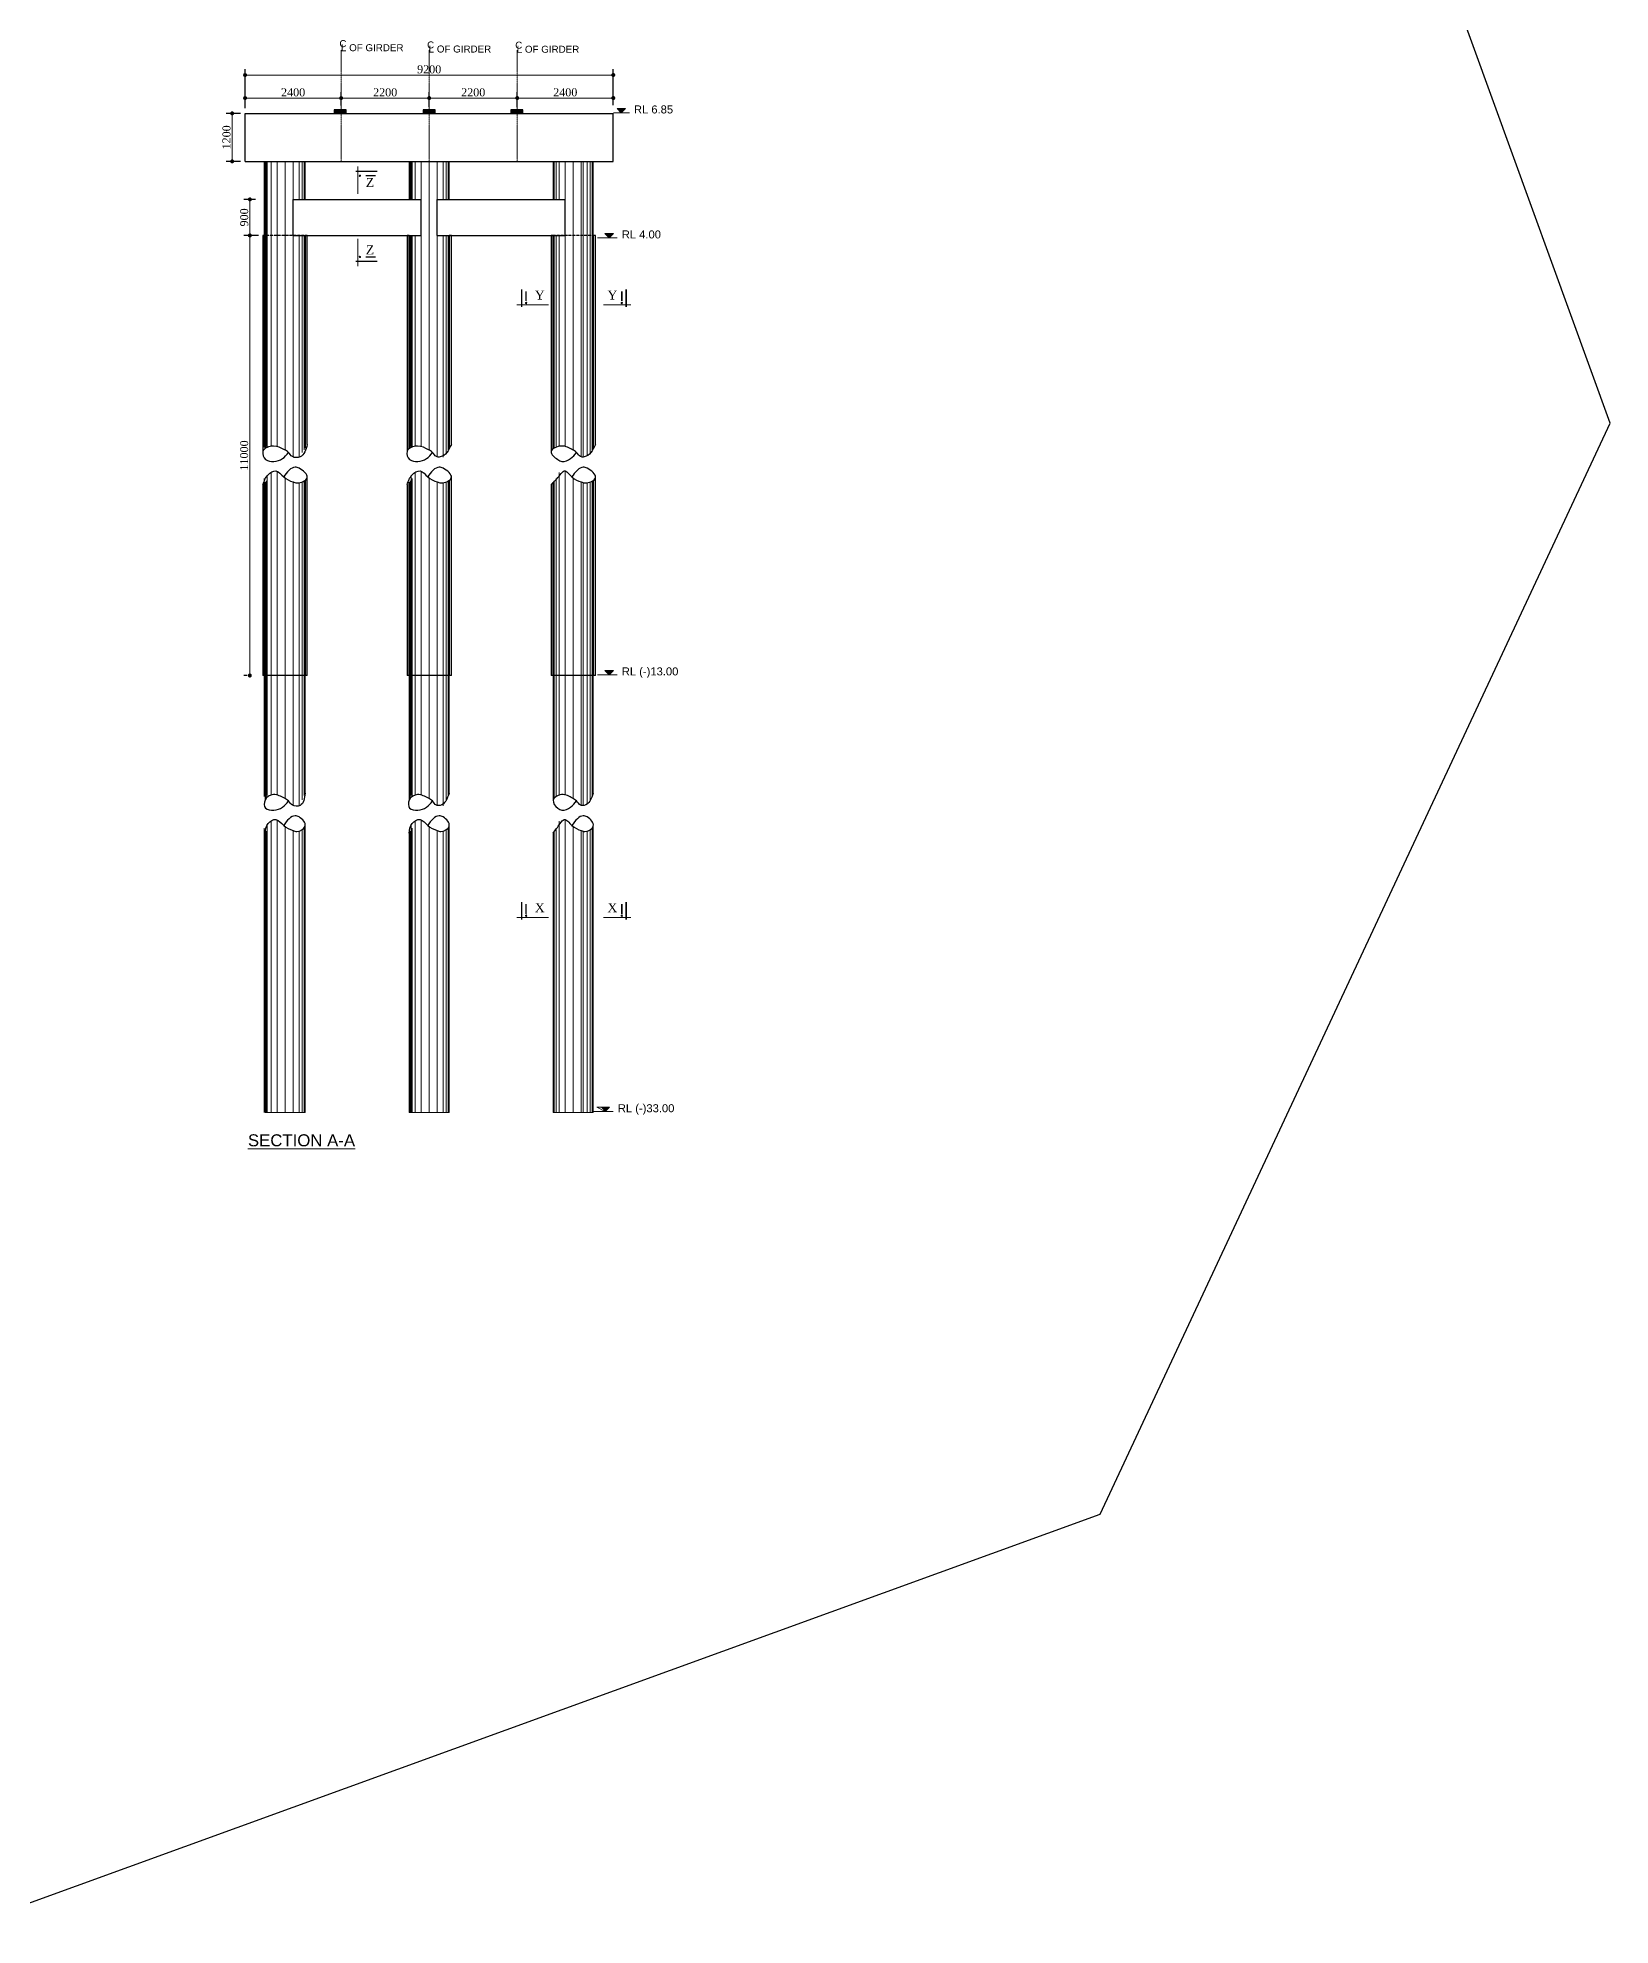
# Model space of a CAD drawing. Header units: millimetres. Extents: x -684453 to 35267, y -286696 to 273430.
# Drawn here: x -373392 to -334100, y 194654 to 241827 of the extents above; entities that cross this region are included whole.
import ezdxf

# ---------------------------------------------------------------- set-up
doc = ezdxf.new("R2010")
doc.units = ezdxf.units.MM
doc.header["$PDMODE"] = 2
doc.linetypes.add('CENTER', pattern=[2, 1.25, -0.25, 0.25, -0.25])
doc.linetypes.add('HIDDEN', pattern=[9.525, 6.35, -3.175])
doc.layers.get('Defpoints').update_dxf_attribs({"lineweight": 13})
for name, color, linetype, lineweight in [('Center Line', 34, 'Continuous', 15), ('dim', 4, 'Continuous', 25), ('Dimision', 4, 'Continuous', 9), ('hatch', 65, 'Continuous', 9), ('Pile', 11, 'Continuous', 15), ('Pire Line', 11, 'Continuous', 25), ('Steel Casing', 70, 'Continuous', 30), ('Text', 7, 'Continuous', 15)]:
    doc.layers.add(name, color=color, linetype=linetype, lineweight=lineweight)
doc.styles.add('ROMANS', font='arial.ttf', dxfattribs={"height": 200})
doc.styles.get("Standard").update_dxf_attribs({"font": 'times.ttf'})
doc.linetypes.add('BATTING', pattern='A,0.00254,-2.54,[134,ltypeshp.shx,S=2.54,R=0,X=-2.54,Y=0],-5.08,[134,ltypeshp.shx,S=2.54,R=180,X=2.54,Y=0],-2.54', length=10.16254)
doc.dimstyles.new('ISO-25', dxfattribs={"dimtxt": 175, "dimasz": 100, "dimexe": 65, "dimexo": 115.625, "dimgap": 40, "dimtad": 1, "dimtoh": 1, "dimdec": 0, "dimtxsty": 'Standard', "dimblk": 'DOT', "dimcen": 300, "dimclrd": 256, "dimclre": 256, "dimclrt": 256, "dimadec": 0, "dimazin": 0, "dimtfac": 1, "dimtdec": 0, "dimtix": 1, "dimtmove": 0, "dimatfit": 3, "dimldrblk": 'DOT', "dimfxl": 75, "dimlwd": -1, "dimarcsym": 0})

# ---------------------------------------------------------------- blocks, each defined once
blk = doc.blocks.new('_Dot')
at = {"color": 0, "linetype": 'ByBlock', "lineweight": -2}
blk.add_line((-0.5, 0), (-1, 0), dxfattribs=at)
at = {"color": 0, "linetype": 'ByBlock', "const_width": 0.5}
blk.add_lwpolyline([(-0.25, 0, 1), (0.25, 0, 1)], format="xyb", close=True, dxfattribs=at)
blk = doc.blocks.new('*D244')
at = {"layer": 'Defpoints', "color": 0, "ltscale": 3, "transparency": 16777216}
for p in [(-368534, 239937), (-368211, 239937), (-368211, 238737)]:
    blk.add_point(p, dxfattribs=at)
at = {"layer": 'Dimision', "color": 1, "lineweight": -2, "ltscale": 3, "transparency": 16777216}
for p, q in [((-368326, 239937), (-368684, 239937)), ((-368326, 238737), (-368684, 238737))]:
    blk.add_line(p, q, dxfattribs=at)
at = {"layer": 'Dimision', "ltscale": 3, "transparency": 16777216}
blk.add_line((-368534, 238837), (-368534, 239837), dxfattribs=at)
at = {"layer": 'Dimision', "ltscale": 3, "transparency": 16777216, "xscale": 100, "yscale": 100, "zscale": 100}
for p, rotation in [((-368534, 239937), 90), ((-368534, 238737), 270)]:
    blk.add_blockref('_Dot', p, dxfattribs=dict(at, rotation=rotation))
at = {"layer": 'Dimision', "ltscale": 3, "transparency": 16777216, "insert": (-368675, 239337), "char_height": 200, "attachment_point": 5, "rotation": 90}
blk.add_mtext('1200', dxfattribs=at)
blk = doc.blocks.new('*D204')
at = {"layer": 'Defpoints', "color": 0, "ltscale": 3, "transparency": 16777216}
for p in [(-367835, 237787), (-368091, 236887), (-367835, 236887)]:
    blk.add_point(p, dxfattribs=at)
at = {"layer": 'Dimision', "color": 1, "lineweight": -2, "ltscale": 3, "transparency": 16777216}
for p, q in [((-367950, 237787), (-368241, 237787)), ((-367950, 236887), (-368241, 236887))]:
    blk.add_line(p, q, dxfattribs=at)
at = {"layer": 'Dimision', "ltscale": 3, "transparency": 16777216}
blk.add_line((-368091, 237687), (-368091, 236987), dxfattribs=at)
at = {"layer": 'Dimision', "ltscale": 3, "transparency": 16777216, "xscale": 100, "yscale": 100, "zscale": 100}
for p, rotation in [((-368091, 237787), 90), ((-368091, 236887), 270)]:
    blk.add_blockref('_Dot', p, dxfattribs=dict(at, rotation=rotation))
at = {"layer": 'Dimision', "ltscale": 3, "transparency": 16777216, "insert": (-368233, 237337), "char_height": 200, "attachment_point": 5, "rotation": 90}
blk.add_mtext('900', dxfattribs=at)
blk = doc.blocks.new('*D206')
at = {"layer": 'Defpoints', "color": 0, "ltscale": 3, "transparency": 16777216}
for p in [(-367764, 236887), (-368093, 225887), (-368047, 225887)]:
    blk.add_point(p, dxfattribs=at)
at = {"layer": 'Dimision', "color": 1, "lineweight": -2, "ltscale": 3, "transparency": 16777216}
for p, q in [((-367879, 236887), (-368243, 236887)), ((-368163, 225887), (-368243, 225887))]:
    blk.add_line(p, q, dxfattribs=at)
at = {"layer": 'Dimision', "ltscale": 3, "transparency": 16777216}
blk.add_line((-368093, 236787), (-368093, 225987), dxfattribs=at)
at = {"layer": 'Dimision', "ltscale": 3, "transparency": 16777216, "xscale": 100, "yscale": 100, "zscale": 100}
for p, rotation in [((-368093, 236887), 90), ((-368093, 225887), 270)]:
    blk.add_blockref('_Dot', p, dxfattribs=dict(at, rotation=rotation))
at = {"layer": 'Dimision', "ltscale": 3, "transparency": 16777216, "insert": (-368234, 231387), "char_height": 200, "attachment_point": 5, "rotation": 90}
blk.add_mtext('11000', dxfattribs=at)
blk = doc.blocks.new('*D217')
at = {"layer": 'Defpoints', "color": 0, "ltscale": 3, "transparency": 16777216}
for p in [(-365811, 240320), (-368211, 239953), (-365811, 240019)]:
    blk.add_point(p, dxfattribs=at)
at = {"layer": 'Dimision', "color": 1, "lineweight": -2, "ltscale": 3, "transparency": 16777216}
for p, q in [((-368211, 240069), (-368211, 240470)), ((-365811, 240134), (-365811, 240470))]:
    blk.add_line(p, q, dxfattribs=at)
at = {"layer": 'Dimision', "ltscale": 3, "transparency": 16777216}
blk.add_line((-368111, 240320), (-365911, 240320), dxfattribs=at)
at = {"layer": 'Dimision', "ltscale": 3, "transparency": 16777216, "xscale": 100, "yscale": 100, "zscale": 100, "rotation": 180}
blk.add_blockref('_Dot', (-368211, 240320), dxfattribs=at)
at = {"layer": 'Dimision', "ltscale": 3, "transparency": 16777216, "xscale": 100, "yscale": 100, "zscale": 100}
blk.add_blockref('_Dot', (-365811, 240320), dxfattribs=at)
at = {"layer": 'Dimision', "ltscale": 3, "transparency": 16777216, "insert": (-367011, 240462), "char_height": 200, "attachment_point": 5}
blk.add_mtext('2400', dxfattribs=at)
blk = doc.blocks.new('*D218')
at = {"layer": 'Defpoints', "color": 0, "ltscale": 3, "transparency": 16777216}
for p in [(-365811, 240320), (-365811, 240019), (-363611, 239986)]:
    blk.add_point(p, dxfattribs=at)
at = {"layer": 'Dimision', "color": 1, "lineweight": -2, "ltscale": 3, "transparency": 16777216}
for p, q in [((-365811, 240134), (-365811, 240470)), ((-363611, 240102), (-363611, 240470))]:
    blk.add_line(p, q, dxfattribs=at)
at = {"layer": 'Dimision', "ltscale": 3, "transparency": 16777216}
blk.add_line((-363711, 240320), (-365711, 240320), dxfattribs=at)
at = {"layer": 'Dimision', "ltscale": 3, "transparency": 16777216, "xscale": 100, "yscale": 100, "zscale": 100, "rotation": 180}
blk.add_blockref('_Dot', (-365811, 240320), dxfattribs=at)
at = {"layer": 'Dimision', "ltscale": 3, "transparency": 16777216, "xscale": 100, "yscale": 100, "zscale": 100}
blk.add_blockref('_Dot', (-363611, 240320), dxfattribs=at)
at = {"layer": 'Dimision', "ltscale": 3, "transparency": 16777216, "insert": (-364711, 240462), "char_height": 200, "attachment_point": 5}
blk.add_mtext('2200', dxfattribs=at)
blk = doc.blocks.new('*D219')
at = {"layer": 'Defpoints', "color": 0, "ltscale": 3, "transparency": 16777216}
for p in [(-361411, 240320), (-363611, 239986), (-361411, 239980)]:
    blk.add_point(p, dxfattribs=at)
at = {"layer": 'Dimision', "color": 1, "lineweight": -2, "ltscale": 3, "transparency": 16777216}
for p, q in [((-363611, 240102), (-363611, 240470)), ((-361411, 240096), (-361411, 240470))]:
    blk.add_line(p, q, dxfattribs=at)
at = {"layer": 'Dimision', "ltscale": 3, "transparency": 16777216}
blk.add_line((-363511, 240320), (-361511, 240320), dxfattribs=at)
at = {"layer": 'Dimision', "ltscale": 3, "transparency": 16777216, "xscale": 100, "yscale": 100, "zscale": 100, "rotation": 180}
blk.add_blockref('_Dot', (-363611, 240320), dxfattribs=at)
at = {"layer": 'Dimision', "ltscale": 3, "transparency": 16777216, "xscale": 100, "yscale": 100, "zscale": 100}
blk.add_blockref('_Dot', (-361411, 240320), dxfattribs=at)
at = {"layer": 'Dimision', "ltscale": 3, "transparency": 16777216, "insert": (-362511, 240462), "char_height": 200, "attachment_point": 5}
blk.add_mtext('2200', dxfattribs=at)
blk = doc.blocks.new('*D220')
at = {"layer": 'Defpoints', "color": 0, "ltscale": 3, "transparency": 16777216}
for p in [(-361411, 240320), (-361411, 239980), (-359011, 240023)]:
    blk.add_point(p, dxfattribs=at)
at = {"layer": 'Dimision', "color": 1, "lineweight": -2, "ltscale": 3, "transparency": 16777216}
for p, q in [((-361411, 240096), (-361411, 240470)), ((-359011, 240138), (-359011, 240470))]:
    blk.add_line(p, q, dxfattribs=at)
at = {"layer": 'Dimision', "ltscale": 3, "transparency": 16777216}
blk.add_line((-359111, 240320), (-361311, 240320), dxfattribs=at)
at = {"layer": 'Dimision', "ltscale": 3, "transparency": 16777216, "xscale": 100, "yscale": 100, "zscale": 100, "rotation": 180}
blk.add_blockref('_Dot', (-361411, 240320), dxfattribs=at)
at = {"layer": 'Dimision', "ltscale": 3, "transparency": 16777216, "xscale": 100, "yscale": 100, "zscale": 100}
blk.add_blockref('_Dot', (-359011, 240320), dxfattribs=at)
at = {"layer": 'Dimision', "ltscale": 3, "transparency": 16777216, "insert": (-360211, 240462), "char_height": 200, "attachment_point": 5}
blk.add_mtext('2400', dxfattribs=at)
blk = doc.blocks.new('*D221')
at = {"layer": 'Defpoints', "color": 0, "ltscale": 3, "transparency": 16777216}
for p in [(-359011, 240895), (-368211, 239953), (-359011, 240023)]:
    blk.add_point(p, dxfattribs=at)
at = {"layer": 'Dimision', "color": 1, "lineweight": -2, "ltscale": 3, "transparency": 16777216}
for p, q in [((-368211, 240069), (-368211, 241045)), ((-359011, 240138), (-359011, 241045))]:
    blk.add_line(p, q, dxfattribs=at)
at = {"layer": 'Dimision', "ltscale": 3, "transparency": 16777216}
blk.add_line((-368111, 240895), (-359111, 240895), dxfattribs=at)
at = {"layer": 'Dimision', "ltscale": 3, "transparency": 16777216, "xscale": 100, "yscale": 100, "zscale": 100, "rotation": 180}
blk.add_blockref('_Dot', (-368211, 240895), dxfattribs=at)
at = {"layer": 'Dimision', "ltscale": 3, "transparency": 16777216, "xscale": 100, "yscale": 100, "zscale": 100}
blk.add_blockref('_Dot', (-359011, 240895), dxfattribs=at)
at = {"layer": 'Dimision', "ltscale": 3, "transparency": 16777216, "insert": (-363611, 241037), "char_height": 200, "attachment_point": 5}
blk.add_mtext('9200', dxfattribs=at)

msp = doc.modelspace()

# ---------------------------------------------------------------- hatches: boundary and pattern name
at = {"layer": 'Dimision', "ltscale": 5}
for points in [[(-358917.4, 240057.8), (-358705.2, 240057.8), (-358811.3, 239951.8)], [(-359221.1, 236934.3), (-359009, 236934.3), (-359115.1, 236828.2)], [(-359220.7, 226013.2), (-359008.5, 226013.2), (-359114.6, 225907.2)], [(-359319.8, 215095.7), (-359107.7, 215095.7), (-359213.7, 214989.6)]]:
    msp.add_hatch(color=256, dxfattribs=at).paths.add_polyline_path(points)
at = {"layer": 'Pire Line', "ltscale": 3}
h = msp.add_hatch(color=256, dxfattribs=at)
h.paths.add_polyline_path([(-365683.7, 240025.4), (-365833.7, 240025.4), (-365833.7, 239936.8), (-365683.7, 239936.8)])
h.paths.add_polyline_path([(-365833.7, 240025.4), (-365983.7, 240025.4), (-365983.7, 239936.8), (-365833.7, 239936.8)])
h = msp.add_hatch(color=256, dxfattribs=at)
h.paths.add_polyline_path([(-363460.5, 240025.4), (-363610.5, 240025.4), (-363610.5, 239936.8), (-363460.5, 239936.8)])
h.paths.add_polyline_path([(-363610.5, 240025.4), (-363760.5, 240025.4), (-363760.5, 239936.8), (-363610.5, 239936.8)])
h = msp.add_hatch(color=256, dxfattribs=at)
h.paths.add_polyline_path([(-361267.6, 240025.4), (-361417.6, 240025.4), (-361417.6, 239936.8), (-361267.6, 239936.8)])
h.paths.add_polyline_path([(-361417.6, 240025.4), (-361567.6, 240025.4), (-361567.6, 239936.8), (-361417.6, 239936.8)])
at = {"layer": 'Text'}
for points in [[(-365324.6, 238377.4, 1), (-365360.5, 238377.4, 1)], [(-365324.6, 236348.9, -1), (-365360.5, 236348.9, -1)], [(-361189.2, 235216, 1), (-361189.2, 235180.1, 1)], [(-358798.2, 235216, -1), (-358798.2, 235180.1, -1)], [(-361189.2, 219903, 1), (-361189.2, 219867.1, 1)], [(-358798.2, 219903, -1), (-358798.2, 219867.1, -1)]]:
    msp.add_hatch(color=256, dxfattribs=at).paths.add_polyline_path(points)

# ---------------------------------------------------------------- linework, layer by layer
at = {"layer": 'Center Line', "linetype": 'CENTER'}
for p, q in [((-365810.5, 238736.8), (-365810.5, 241528.3)), ((-363610.5, 238736.8), (-363610.5, 241528.3)), ((-361410.5, 238736.8), (-361410.5, 241528.3))]:
    msp.add_line(p, q, dxfattribs=at)
at = {"layer": 'dim', "ltscale": 30}
for points in [[(-366657.2, 231661.1), (-366838.9, 231351.3), (-367028.8, 231358.7), (-367130, 231464.7), (-367227.3, 231530.6), (-367501.5, 231622.4), (-367763.9, 231485.1), (-367699.2, 231286.3), (-367496.3, 231238.6), (-367277.2, 231307.3), (-367130, 231464.7)], [(-363057.2, 231661.1), (-363338.9, 231351.3), (-363428.8, 231358.7), (-363530, 231464.7), (-363627.3, 231530.6), (-363901.5, 231622.4), (-364163.9, 231485), (-364099.2, 231286.3), (-363896.3, 231238.6), (-363677.2, 231307.3), (-363530, 231464.7)], [(-359457.2, 231661.1), (-359738.9, 231351.3), (-359828.8, 231358.7), (-359930, 231464.7), (-360027.3, 231530.6), (-360301.5, 231622.4), (-360563.9, 231485), (-360399.1, 231286.3), (-360296.3, 231238.6), (-360077.2, 231307.3), (-359930, 231464.7)], [(-367763.9, 230658.7), (-367637, 230903.5), (-367439.3, 231000.1), (-367247.1, 230852), (-367011.5, 230724.8), (-366920.8, 230702.7), (-366657.2, 230835.7), (-366863.6, 231066.5), (-366959.5, 231095.1), (-367109.2, 231021.2), (-367247.1, 230852)], [(-364163.9, 230658.7), (-364037, 230903.5), (-363839.3, 231000.1), (-363647.1, 230852), (-363411.5, 230724.8), (-363320.8, 230702.7), (-363057.2, 230835.7), (-363263.6, 231066.5), (-363359.5, 231095.1), (-363509.2, 231021.2), (-363647.1, 230852)], [(-360563.9, 230658.7), (-360337, 230903.5), (-360239.3, 231000.1), (-360047.1, 230852), (-359811.5, 230724.8), (-359720.8, 230702.7), (-359457.2, 230835.6), (-359663.6, 231066.5), (-359759.5, 231095.1), (-359909.2, 231021.2), (-360047.1, 230852)], [(-366711.1, 222948.8), (-366838.7, 222638.9), (-367028.5, 222646.3), (-367129.7, 222752.3), (-367227.1, 222818.2), (-367501.3, 222910), (-367711.1, 222772.7), (-367698.9, 222573.9), (-367496, 222526.2), (-367277, 222594.9), (-367129.7, 222752.3)], [(-363111.3, 222948.8), (-363338.9, 222638.9), (-363428.8, 222646.3), (-363530, 222752.3), (-363627.4, 222818.2), (-363901.6, 222910), (-364111.3, 222772.7), (-364099.2, 222573.9), (-363896.3, 222526.2), (-363677.3, 222594.9), (-363530, 222752.3)], [(-359511.3, 222948.8), (-359738.9, 222638.9), (-359828.8, 222646.3), (-359930, 222752.3), (-360027.3, 222818.2), (-360301.5, 222910), (-360511.3, 222772.7), (-360399.1, 222573.9), (-360296.3, 222526.2), (-360077.2, 222594.9), (-359930, 222752.3)], [(-367713.1, 221946.3), (-367636.7, 222191.1), (-367439, 222287.7), (-367246.8, 222139.6), (-367011.3, 222012.5), (-366920.6, 221990.3), (-366711.1, 222123.3), (-366863.4, 222354.1), (-366959.2, 222382.7), (-367108.9, 222308.8), (-367246.8, 222139.6)], [(-364113.4, 221946.3), (-364037, 222191.1), (-363839.3, 222287.7), (-363647.1, 222139.6), (-363411.5, 222012.5), (-363320.9, 221990.3), (-363111.3, 222123.3), (-363263.7, 222354.1), (-363359.5, 222382.7), (-363509.2, 222308.8), (-363647.1, 222139.6)], [(-360513.3, 221946.3), (-360337, 222191.1), (-360239.3, 222287.7), (-360047.1, 222139.6), (-359811.5, 222012.5), (-359720.8, 221990.3), (-359511.3, 222123.3), (-359663.6, 222354.1), (-359759.5, 222382.7), (-359909.2, 222308.8), (-360047.1, 222139.6)]]:
    msp.add_spline(points, degree=3, dxfattribs=at)
at = {"layer": 'Dimision', "ltscale": 5}
for p, q in [((-358608.1, 239951.8), (-359005, 239951.8)), ((-358911.9, 236828.2), (-359408.7, 236828.2)), ((-358911.4, 225907.2), (-359408.3, 225907.2)), ((-359010.5, 214989.6), (-359507.4, 214989.6))]:
    msp.add_line(p, q, dxfattribs=at)
at = {"layer": 'Dimision', "ltscale": 3}
for p, q in [((-365390.7, 237922.1), (-365390.7, 238606.2)), ((-365390.7, 236804.2), (-365390.7, 236120))]:
    msp.add_line(p, q, dxfattribs=at)
at = {"layer": 'Dimision', "ltscale": 5}
for points in [[(-358917.4, 240057.8), (-358705.2, 240057.8), (-358811.3, 239951.8)], [(-359221.1, 236934.3), (-359009, 236934.3), (-359115.1, 236828.2)], [(-359220.7, 226013.2), (-359008.5, 226013.2), (-359114.6, 225907.2)], [(-359419.8, 215095.7), (-359107.7, 215095.7), (-359213.7, 214989.6)]]:
    msp.add_lwpolyline(points, close=True, dxfattribs=at)
at = {"layer": 'hatch', "ltscale": 3}
for p, q in [((-367735.5, 231594), (-367735.5, 238736.8)), ((-367685.5, 231574), (-367685.5, 238736.8)), ((-367660.5, 231612.5), (-367660.5, 238736.8)), ((-367560.5, 231623.1), (-367560.5, 238736.8)), ((-367410.5, 231608.6), (-367410.5, 238736.8)), ((-367210.5, 231521.3), (-367210.5, 238736.8)), ((-367210.5, 231521.3), (-367210.5, 238736.8)), ((-367210.5, 231521.3), (-367210.5, 238736.8)), ((-367210.5, 231521.3), (-367210.5, 238736.8)), ((-367010.5, 231349.2), (-367010.5, 238736.8)), ((-366860.5, 237786.8), (-366860.5, 238736.8)), ((-366860.5, 237786.8), (-366860.5, 238736.8)), ((-366785.5, 237786.8), (-366785.5, 238736.8)), ((-366735.5, 237786.8), (-366735.5, 238736.8)), ((-364085.5, 237786.8), (-364085.5, 238736.8)), ((-364060.5, 237786.8), (-364060.5, 238736.8)), ((-364035.5, 237786.8), (-364035.5, 238736.8)), ((-363960.5, 237786.8), (-363960.5, 238736.8)), ((-363810.5, 231608.6), (-363810.5, 238736.8)), ((-363610.5, 231521.3), (-363610.5, 238736.8)), ((-363610.5, 231521.3), (-363610.5, 238736.8)), ((-363610.5, 231521.3), (-363610.5, 238736.8)), ((-363610.5, 231521.3), (-363610.5, 238736.8)), ((-363410.5, 231349.2), (-363410.5, 238736.8)), ((-363260.5, 237786.8), (-363260.5, 238736.8)), ((-363260.5, 237786.8), (-363260.5, 238736.8)), ((-363185.5, 237786.8), (-363185.5, 238736.8)), ((-363135.5, 237786.8), (-363135.5, 238736.8)), ((-360485.5, 237786.8), (-360485.5, 238736.8)), ((-360435.5, 237786.8), (-360435.5, 238736.8)), ((-360360.5, 237786.8), (-360360.5, 238736.8)), ((-360360.5, 237786.8), (-360360.5, 238736.8)), ((-360210.5, 231608.5), (-360210.5, 238736.8)), ((-360010.5, 231521.3), (-360010.5, 238736.8)), ((-360010.5, 231521.3), (-360010.5, 238736.8)), ((-360010.5, 231521.3), (-360010.5, 238736.8)), ((-360010.5, 231521.3), (-360010.5, 238736.8)), ((-359810.5, 231349.1), (-359810.5, 238736.8)), ((-359760.5, 231344.8), (-359760.5, 238736.8)), ((-359660.5, 231391.1), (-359660.5, 238736.8)), ((-359585.5, 231460.1), (-359585.5, 238736.8)), ((-359535.5, 231527.1), (-359535.5, 238736.8)), ((-366860.5, 231344.8), (-366860.5, 236886.8)), ((-366860.5, 231391.1), (-366860.5, 236886.8)), ((-366785.5, 231460.1), (-366785.5, 236886.8)), ((-366735.5, 231527.1), (-366735.5, 236886.8)), ((-364085.5, 231574), (-364085.5, 236886.8)), ((-364060.5, 231612.5), (-364060.5, 236886.8)), ((-364035.5, 231594), (-364035.5, 236886.8)), ((-363960.5, 231623.1), (-363960.5, 236886.8)), ((-363260.5, 231344.8), (-363260.5, 236886.8)), ((-363260.5, 231391.1), (-363260.5, 236886.8)), ((-363185.5, 231460.1), (-363185.5, 236886.8)), ((-363135.5, 231527.1), (-363135.5, 236886.8)), ((-360485.5, 231573.9), (-360485.5, 236886.8)), ((-360435.5, 231594), (-360435.5, 236886.8)), ((-360360.5, 231623), (-360360.5, 236886.8)), ((-360360.5, 231612.5), (-360360.5, 236886.8)), ((-367735.5, 222861.7), (-367735.5, 230809.1)), ((-367685.5, 222823.3), (-367685.5, 230753.4)), ((-367660.5, 222891.4), (-367660.5, 230882.8)), ((-367560.5, 222908.7), (-367560.5, 230961.5)), ((-367410.5, 222897.2), (-367410.5, 230992.4)), ((-367210.5, 222809), (-367210.5, 230821.9)), ((-367210.5, 222809), (-367210.5, 230821.9)), ((-367210.5, 222809), (-367210.5, 230821.9)), ((-367210.5, 222809), (-367210.5, 230821.9)), ((-367010.5, 222636.8), (-367010.5, 230724.6)), ((-366860.5, 222687.2), (-366860.5, 230711.5)), ((-366860.5, 222631.7), (-366860.5, 230701)), ((-366785.5, 222784.3), (-366785.5, 230732.3)), ((-366735.5, 222888.7), (-366735.5, 230754.1)), ((-364085.5, 222823.6), (-364085.5, 230753.4)), ((-364060.5, 222891.5), (-364060.5, 230882.7)), ((-364035.5, 222861.9), (-364035.5, 230809.1)), ((-363960.5, 222908.8), (-363960.5, 230961.5)), ((-363810.5, 222897.1), (-363810.5, 230992.4)), ((-363610.5, 222808.9), (-363610.5, 230821.9)), ((-363610.5, 222808.9), (-363610.5, 230821.9)), ((-363610.5, 222808.9), (-363610.5, 230821.9)), ((-363610.5, 222808.9), (-363610.5, 230821.9)), ((-363410.5, 222636.7), (-363410.5, 230724.5)), ((-363260.5, 222687.5), (-363260.5, 230711.5)), ((-363260.5, 222631.7), (-363260.5, 230700.9)), ((-363185.5, 222784.8), (-363185.5, 230732.3)), ((-363135.5, 222889.4), (-363135.5, 230754.1)), ((-360485.5, 222823.6), (-360485.5, 230753.4)), ((-360435.5, 222861.8), (-360435.5, 230809)), ((-360360.5, 222908.7), (-360360.5, 230961.5)), ((-360360.5, 222891.5), (-360360.5, 230882.7)), ((-360210.5, 222897.1), (-360210.5, 230992.4)), ((-360010.5, 222808.9), (-360010.5, 230821.9)), ((-360010.5, 222808.9), (-360010.5, 230821.9)), ((-360010.5, 222808.9), (-360010.5, 230821.9)), ((-360010.5, 222808.9), (-360010.5, 230821.9)), ((-359810.5, 222636.7), (-359810.5, 230724.5)), ((-359760.5, 222631.7), (-359760.5, 230700.9)), ((-359660.5, 222687.4), (-359660.5, 230711.5)), ((-359585.5, 222784.7), (-359585.5, 230732.3)), ((-359535.5, 222889.3), (-359535.5, 230754.1)), ((-367560.5, 214965.9), (-367560.5, 222251.2)), ((-367410.5, 214965.9), (-367410.5, 222280)), ((-363960.5, 214965.9), (-363960.5, 222251.4)), ((-363810.5, 214965.9), (-363810.5, 222279.9)), ((-360360.5, 214965.9), (-360360.5, 222251.4)), ((-360210.5, 214965.9), (-360210.5, 222279.9)), ((-367735.5, 214965.9), (-367735.5, 222074.1)), ((-367685.5, 214965.9), (-367685.5, 221994.3)), ((-367660.5, 214965.9), (-367660.5, 222167.4)), ((-367210.5, 214965.9), (-367210.5, 222109.8)), ((-367210.5, 214965.9), (-367210.5, 222109.8)), ((-367210.5, 214965.9), (-367210.5, 222109.8)), ((-367210.5, 214965.9), (-367210.5, 222109.8)), ((-367010.5, 214965.9), (-367010.5, 222012.2)), ((-366860.5, 214965.9), (-366860.5, 222003.9)), ((-366860.5, 214965.9), (-366860.5, 221987.2)), ((-366785.5, 214965.9), (-366785.5, 222037.3)), ((-366735.5, 214965.9), (-366735.5, 222078.5)), ((-364085.5, 214965.9), (-364085.5, 221994.8)), ((-364060.5, 214965.9), (-364060.5, 222167.7)), ((-364035.5, 214965.9), (-364035.5, 222074.5)), ((-363610.5, 214965.9), (-363610.5, 222109.6)), ((-363610.5, 214965.9), (-363610.5, 222109.6)), ((-363610.5, 214965.9), (-363610.5, 222109.6)), ((-363610.5, 214965.9), (-363610.5, 222109.6)), ((-363410.5, 214965.9), (-363410.5, 222012.1)), ((-363260.5, 214965.9), (-363260.5, 222004)), ((-363260.5, 214965.9), (-363260.5, 221987.2)), ((-363185.5, 214965.9), (-363185.5, 222037.5)), ((-363135.5, 214965.9), (-363135.5, 222078.8)), ((-360485.5, 214965.9), (-360485.5, 221994.7)), ((-360435.5, 214965.9), (-360435.5, 222074.5)), ((-360360.5, 214965.9), (-360360.5, 222167.7)), ((-360010.5, 214965.9), (-360010.5, 222109.6)), ((-360010.5, 214965.9), (-360010.5, 222109.6)), ((-360010.5, 214965.9), (-360010.5, 222109.6)), ((-360010.5, 214965.9), (-360010.5, 222109.6)), ((-359810.5, 214965.9), (-359810.5, 222012.1)), ((-359760.5, 214965.9), (-359760.5, 221987.2)), ((-359660.5, 214965.9), (-359660.5, 222004)), ((-359585.5, 214965.9), (-359585.5, 222037.4)), ((-359535.5, 214965.9), (-359535.5, 222078.8))]:
    msp.add_line(p, q, dxfattribs=at)
at = {"layer": 'Pile', "ltscale": 3}
for p, q in [((-367710.5, 238736.8), (-367710.5, 231559.9)), ((-366710.5, 238736.8), (-366710.5, 237786.8)), ((-364110.5, 238736.8), (-364110.5, 237786.8)), ((-363110.5, 238736.8), (-363110.6, 237786.8)), ((-360510.5, 238736.8), (-360510.5, 237786.8)), ((-359510.5, 238736.8), (-359510.9, 231566.3)), ((-366710.6, 236886.8), (-366710.8, 231566.5)), ((-364110.5, 236886.8), (-364110.5, 231559.9)), ((-363110.6, 236886.8), (-363110.9, 231566.3)), ((-360510.5, 236886.8), (-360510.5, 231559.8)), ((-367710.5, 230723.9), (-367710.5, 222775.5)), ((-366710.8, 230768.9), (-366711.1, 222948.8)), ((-364110.5, 230723.9), (-364110.5, 222776.8)), ((-363110.9, 230768.7), (-363111.3, 222948.8)), ((-360510.5, 230723.9), (-360510.5, 222776.7)), ((-359510.9, 230768.7), (-359511.3, 222948.8)), ((-367710.5, 221950.8), (-367710.5, 214965.9)), ((-366710.5, 222139.4), (-366710.5, 214965.9)), ((-364110.5, 221951.3), (-364110.5, 214965.9)), ((-363110.5, 222139.8), (-363110.5, 214965.9)), ((-360510.5, 221951.2), (-360510.5, 214965.9)), ((-359510.5, 222139.7), (-359510.5, 214965.9)), ((-367710.5, 214965.9), (-366710.5, 214965.9)), ((-364110.5, 214965.9), (-363110.5, 214965.9)), ((-360510.5, 214965.9), (-359510.5, 214965.9))]:
    msp.add_line(p, q, dxfattribs=at)
at = {"layer": 'Pire Line', "ltscale": 3}
for p, q in [((-368210.5, 239936.8), (-359010.5, 239936.8)), ((-368210.5, 238736.8), (-368210.5, 239936.8)), ((-359010.5, 238736.8), (-359010.5, 239936.8)), ((-359010.5, 238736.8), (-359010.5, 239936.8)), ((-368210.5, 238736.8), (-359010.5, 238736.8)), ((-367010, 237786.8), (-363810.9, 237786.8)), ((-367010, 236886.8), (-367010, 237786.8)), ((-363810.9, 236886.8), (-363810.9, 237786.8)), ((-363410.5, 237786.8), (-360210.5, 237786.8)), ((-363410.5, 236886.8), (-363410.5, 237786.8)), ((-360210.5, 236886.8), (-360210.5, 237786.8)), ((-367010, 236886.8), (-363810.9, 236886.8)), ((-363410.5, 236886.8), (-360210.5, 236886.8))]:
    msp.add_line(p, q, dxfattribs=at)
at = {"layer": 'Pire Line', "color": 2, "linetype": 'BATTING', "ltscale": 150}
msp.add_lwpolyline([(-346844, 204926.5), (-334099.9, 232198.1), (-344372.5, 260493.5), (-371644.1, 273237.5), (-399939.4, 262965), (-412683.5, 235693.4), (-402411, 207398), (-375139.3, 194654)], close=True, dxfattribs=at)
at = {"layer": 'Pire Line', "ltscale": 5}
for points in [[(-365683.7, 240025.4), (-365983.7, 240025.4), (-365983.7, 239936.8), (-365683.7, 239936.8)], [(-363460.5, 240025.4), (-363760.5, 240025.4), (-363760.5, 239936.8), (-363460.5, 239936.8)], [(-361267.6, 240025.4), (-361567.6, 240025.4), (-361567.6, 239936.8), (-361267.6, 239936.8)]]:
    msp.add_lwpolyline(points, close=True, dxfattribs=at)
at = {"layer": 'Steel Casing', "linetype": 'HIDDEN', "ltscale": 0.3}
for p, q in [((-366657.2, 236886.8), (-367763.9, 236886.8)), ((-359457.2, 236886.8), (-360563.8, 236886.8))]:
    msp.add_line(p, q, dxfattribs=at)
at = {"layer": 'Steel Casing', "linetype": 'Continuous', "ltscale": 0.3}
for p, q in [((-366657.2, 225886.6), (-367763.9, 225886.6)), ((-363057.2, 225886.6), (-364163.9, 225886.6)), ((-359457.2, 225886.6), (-360563.9, 225886.6))]:
    msp.add_line(p, q, dxfattribs=at)
for points in [[(-367710.5, 231559.8), (-367710.5, 236886.8), (-367763.9, 236886.8), (-367763.9, 231476.1)], [(-366657.2, 231661.1), (-366657.2, 236886.8), (-366710.5, 236886.8), (-366710.5, 231566.9)], [(-364110.5, 231559.8), (-364110.5, 236886.8), (-364163.9, 236886.8), (-364163.9, 231476)], [(-363057.2, 231661.1), (-363057.2, 236886.8), (-363110.5, 236886.8), (-363110.5, 231566.8)], [(-360510.5, 231559.8), (-360510.5, 236886.8), (-360563.8, 236886.8), (-360563.9, 231476)], [(-359457.2, 231661.1), (-359457.2, 236886.8), (-359510.5, 236886.8), (-359510.5, 231566.8)], [(-367710.6, 225886.6), (-367710.5, 230723.9)], [(-366710.5, 230769), (-366710.6, 225886.6)], [(-366657.2, 225886.6), (-366657.2, 230867.7)], [(-364110.6, 225886.6), (-364110.5, 230723.8)], [(-363110.5, 230769), (-363110.6, 225886.6)], [(-363057.2, 225886.6), (-363057.2, 230867.7)], [(-360510.6, 225886.6), (-360510.5, 230723.8)], [(-359510.5, 230769), (-359510.6, 225886.6)], [(-359457.2, 225886.6), (-359457.2, 230867.7)], [(-367763.9, 230658.7), (-367763.9, 225886.6)], [(-364163.9, 230658.7), (-364163.9, 225886.6)], [(-360563.9, 230658.7), (-360563.9, 225886.6)]]:
    msp.add_lwpolyline(points, dxfattribs=at)
at = {"layer": 'Text'}
for p, q in [((-360633.9, 235149.9), (-361418, 235149.9)), ((-359253.5, 235149.9), (-358569.3, 235149.9)), ((-360633.9, 219836.9), (-361418, 219836.9)), ((-359253.5, 219836.9), (-358569.3, 219836.9))]:
    msp.add_line(p, q, dxfattribs=at)
at = {"layer": 'Text', "const_width": 35.9}
for points in [[(-365445.5, 238487.6), (-364903.2, 238487.6)], [(-365197, 238377.4), (-364947.5, 238377.4)], [(-365197, 236348.9), (-364947.5, 236348.9)], [(-365445.5, 236238.7), (-364903.2, 236238.7)], [(-361299.4, 235095), (-361299.4, 235537.4)], [(-361189.2, 235243.5), (-361189.2, 235493)], [(-358798.2, 235243.5), (-358798.2, 235493)], [(-358688, 235095), (-358688, 235537.4)], [(-361299.4, 219782), (-361299.4, 220224.4)], [(-361189.2, 219930.5), (-361189.2, 220180)], [(-358798.2, 219930.5), (-358798.2, 220180)], [(-358688, 219782), (-358688, 220224.4)]]:
    msp.add_lwpolyline(points, dxfattribs=at)
at = {"layer": 'Text'}
for centre in [(-365342.5, 238377.4), (-365342.5, 236348.9), (-361189.2, 235198), (-358798.2, 235198), (-361189.2, 219885), (-358798.2, 219885)]:
    msp.add_circle(centre, 17.9, dxfattribs=at)

# ---------------------------------------------------------------- texts
at = {"layer": 'Text', "style": 'ROMANS'}
for s, height, p in [('RL 6.85', 200, (-358494.8, 239935.1)), ('RL 4.00', 200, (-358798.6, 236811.5)), ('RL (-)13.00', 200, (-358798.1, 225890.5)), ('RL (-)33.00', 200, (-358897.2, 214972.9)), ('%%USECTION A-A', 300, (-368140.4, 214121.4))]:
    msp.add_text(s, height=height, dxfattribs=at).set_placement(p)
at = {"layer": 'Text'}
for s, p in [('Z', (-365194.4, 238096.3)), ('Z', (-365194.4, 236410.8)), ('Y', (-360970.1, 235284.7)), ('Y', (-359155.1, 235284.7)), ('X', (-360970.1, 219971.7)), ('X', (-359155.1, 219971.7))]:
    msp.add_text(s, height=224.2, dxfattribs=at).set_placement(p)
at = {"layer": 'Text', "char_height": 175, "width": 8235.459, "attachment_point": 1, "style": 'ROMANS'}
for s, insert in [('C', (-365854.3, 241767.5)), ('L OF GIRDER', (-365814.9, 241665.5)), ('C', (-363663, 241735)), ('L OF GIRDER', (-363623.6, 241633)), ('C', (-361461.9, 241729.2)), ('L OF GIRDER', (-361422.4, 241627.2))]:
    msp.add_mtext(s, dxfattribs=dict(at, insert=insert))

# ---------------------------------------------------------------- dimensions: what is measured, and where the dimension line sits
at = {"layer": 'Dimision', "ltscale": 3}
for base, p1, p2, picture, middle in [((-359010.5, 240895.1), (-368210.5, 239953.1), (-359010.5, 240022.9), '*D221', (-363610.5, 241037.1)), ((-365810.5, 240320.4), (-368210.5, 239953.1), (-365810.5, 240018.5), '*D217', (-367010.5, 240462.2)), ((-361410.5, 240320.4), (-363610.5, 239986), (-361410.5, 239980.2), '*D219', (-362510.5, 240462.2))]:
    dim = msp.add_linear_dim(base=base, p1=p1, p2=p2, dimstyle='ISO-25', override={"dimtxt": 200, "dimexe": 150, "dimclre": 1}, dxfattribs=at)
    dim.commit()
    dim.dimension.update_dxf_attribs({"geometry": picture, "text_midpoint": middle})
for base, p1, p2, angle, picture, middle in [((-365810.5, 240320.4), (-363610.5, 239986), (-365810.5, 240018.5), 180, '*D218', (-364710.5, 240462.2)), ((-361410.5, 240320.4), (-359010.5, 240022.9), (-361410.5, 239980.2), 180, '*D220', (-360210.5, 240462.2)), ((-368533.7, 239936.8), (-368210.5, 238736.8), (-368210.5, 239936.8), 90, '*D244', (-368675.4, 239336.8)), ((-368090.9, 236886.8), (-367834.6, 237786.8), (-367834.6, 236886.8), 90, '*D204', (-368232.9, 237336.8)), ((-368092.7, 225886.6), (-367763.9, 236886.8), (-368047.5, 225886.6), 90, '*D206', (-368234.4, 231386.7))]:
    dim = msp.add_linear_dim(base=base, p1=p1, p2=p2, angle=angle, dimstyle='ISO-25', override={"dimtxt": 200, "dimexe": 150, "dimclre": 1}, dxfattribs=at)
    dim.commit()
    dim.dimension.update_dxf_attribs({"geometry": picture, "text_midpoint": middle})

doc.saveas('drawing.dxf')
